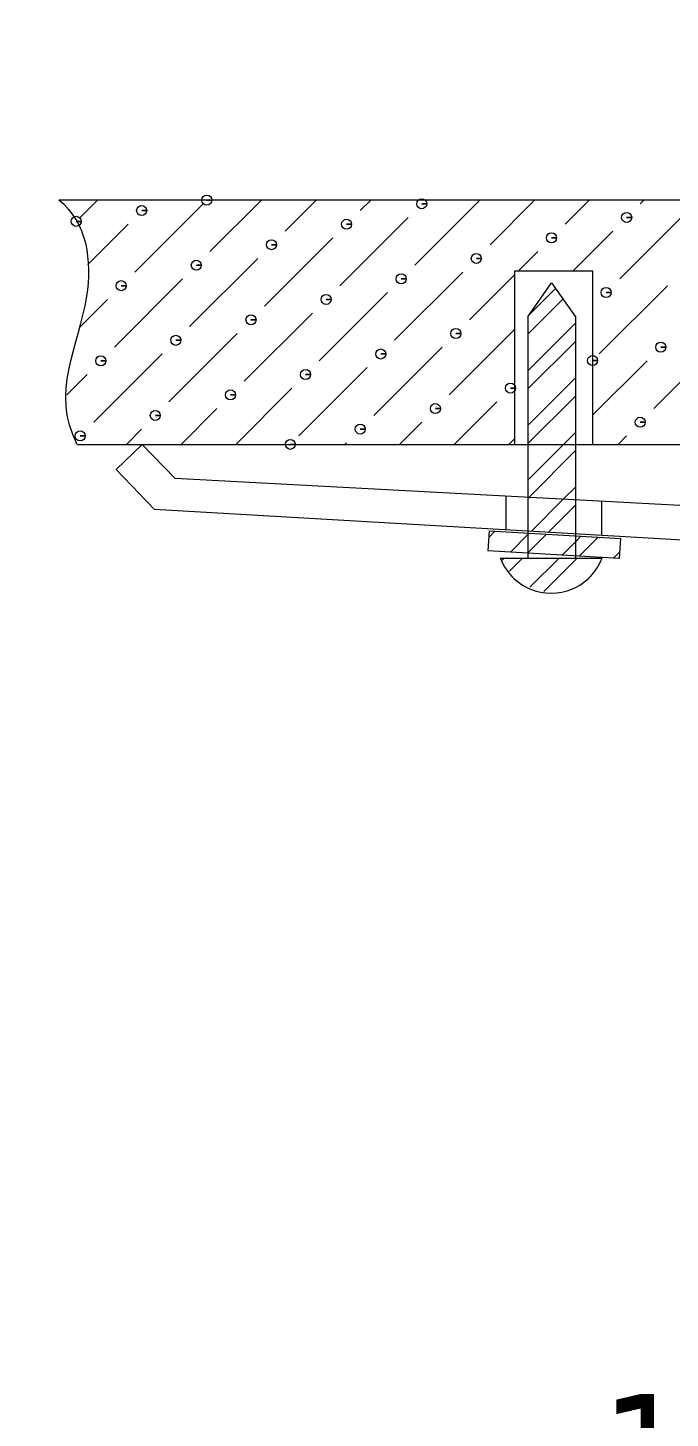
# Model space of a CAD drawing. Header units: millimetres. Extents: x 231 to 1413, y 306 to 1136.
# Drawn here: x 934.03 to 950.64, y 894.75 to 930.71 of the extents above; entities that cross this region are included whole.
import ezdxf

# ---------------------------------------------------------------- set-up
doc = ezdxf.new("R2010")
doc.units = ezdxf.units.MM
doc.linetypes.add('ACAD_ISO02W100', pattern=[15, 12, -3])
doc.layers.add('尺寸標注', color=1, linetype='Continuous', lineweight=30)
doc.layers.add('細實線', color=1, linetype='Continuous', lineweight=13)
doc.styles.add('DIM', font='txt.shx', dxfattribs={"width": 0.7, "bigfont": 'chineset.shx'})
doc.styles.get("Standard").update_dxf_attribs({"font": 'arial.ttf'})
doc.dimstyles.new('9.8', dxfattribs={"dimscale": 9.8, "dimtxt": 2.5, "dimasz": 1.8, "dimexe": 1.6, "dimexo": 0.625, "dimtad": 1, "dimdec": 0, "dimdsep": 46, "dimlunit": 6, "dimtxsty": 'DIM', "dimcen": 0, "dimclrd": 1, "dimclre": 1, "dimclrt": 3, "dimadec": 1, "dimazin": 1, "dimtfac": 1, "dimtdec": 0, "dimtofl": 0, "dimtmove": 0, "dimatfit": 3, "dimfxl": 1, "dimtolj": 1, "dimlwd": 13, "dimlwe": 13, "dimarcsym": 0})

# ---------------------------------------------------------------- blocks, each defined once
blk = doc.blocks.new('*D22')
at = {"layer": 'Defpoints', "color": 0}
for p in [(990.952, 960.046), (916.938, 895.328)]:
    blk.add_point(p, dxfattribs=at)
at = {"layer": '尺寸標注', "color": 1, "lineweight": 13}
blk.add_line((1059.415, 1019.91), (999.805, 967.787), dxfattribs=at)
at = {"layer": '尺寸標注', "color": 1}
blk.add_solid([(998.515, 969.263), (1001.095, 966.312), (990.952, 960.046)], dxfattribs=at)
at = {"layer": '尺寸標注', "color": 3, "lineweight": 0, "insert": (1025.006, 1008.047), "char_height": 17.64, "attachment_point": 5, "rotation": 41.1663, "style": 'DIM'}
blk.add_mtext('\\A1;4xR98', dxfattribs=at)
blk = doc.blocks.new('*D23')
at = {"layer": 'Defpoints', "color": 0}
for p in [(999.832, 935.162), (916.938, 895.328)]:
    blk.add_point(p, dxfattribs=at)
at = {"layer": '尺寸標注', "color": 1, "lineweight": 13}
blk.add_line((1081.803, 974.552), (1010.432, 940.256), dxfattribs=at)
at = {"layer": '尺寸標注', "color": 1}
blk.add_solid([(1009.583, 942.022), (1011.281, 938.489), (999.832, 935.162)], dxfattribs=at)
at = {"layer": '尺寸標注', "color": 3, "lineweight": 0, "insert": (1045.475, 972.317), "char_height": 17.64, "attachment_point": 5, "rotation": 25.6661, "style": 'DIM'}
blk.add_mtext('\\A1;4xR92', dxfattribs=at)
blk = doc.blocks.new('*D24')
at = {"layer": 'Defpoints', "color": 0}
for p in [(969.794, 962.684), (916.938, 895.328)]:
    blk.add_point(p, dxfattribs=at)
at = {"layer": '尺寸標注', "color": 1, "lineweight": 13}
blk.add_line((1046.914, 1060.96), (977.054, 971.936), dxfattribs=at)
at = {"layer": '尺寸標注', "color": 1}
blk.add_solid([(975.512, 973.146), (978.596, 970.726), (969.794, 962.684)], dxfattribs=at)
at = {"layer": '尺寸標注', "color": 3, "lineweight": 0, "insert": (1015.308, 1042.909), "char_height": 17.64, "attachment_point": 5, "rotation": 51.8778, "style": 'DIM'}
blk.add_mtext('\\A1;4X{\\Ftxt,gbcbig|c163;R86}', dxfattribs=at)

msp = doc.modelspace()

# ---------------------------------------------------------------- linework, layer by layer
at = {"linetype": 'Continuous', "lineweight": 0}
msp.add_lwpolyline([(679.421, 993.423, 0.377098), (587.916, 901.308, 0.030439), (587.916, 754.144, 0.377098), (679.421, 662.029, 0.033764), (923.569, 662.029, 0.377098), (1015.075, 754.144, 0.030439), (1015.075, 901.308, 0.377098), (923.569, 993.423, 0.033764)], format="xyb", close=True, dxfattribs=at)
at = {"color": 2, "linetype": 'ACAD_ISO02W100', "lineweight": 0}
msp.add_lwpolyline([(923.141, 987.088, 0.033764), (679.85, 987.088, 0.377098), (594.254, 900.922, 0.030439), (594.254, 754.53, 0.377098), (679.85, 668.364, 0.033764), (923.141, 668.364, 0.377098), (1008.736, 754.53, 0.030439), (1008.736, 900.922, 0.377098)], format="xyb", close=True, dxfattribs=at)
at = {"layer": '尺寸標注', "color": 3, "lineweight": 0}
msp.add_lwpolyline([(922.713, 980.752, 0.033764), (680.278, 980.752, 0.377098), (600.593, 900.535, 0.030439), (600.593, 754.916, 0.377098), (680.278, 674.7, 0.033764), (922.713, 674.7, 0.377098), (1002.398, 754.916, 0.030439), (1002.398, 900.535, 0.377098)], format="xyb", close=True, dxfattribs=at)
at = {"layer": '細實線', "lineweight": 0}
for points, knots in [([(938.656, 926.255), (938.656, 926.255), (938.786, 926.255), (938.786, 926.255), (938.786, 926.255), (938.786, 926.327), (938.728, 926.385), (938.656, 926.385), (938.656, 926.385), (938.584, 926.385), (938.526, 926.327), (938.526, 926.255), (938.526, 926.255), (938.526, 926.184), (938.584, 926.125), (938.656, 926.125), (938.656, 926.125), (938.728, 926.125), (938.786, 926.184), (938.786, 926.255), (938.786, 926.255), (938.786, 926.255), (938.656, 926.255), (938.656, 926.255)], [0, 0, 0, 0, 0.142857, 0.142857, 0.142857, 0.142857, 0.285714, 0.285714, 0.285714, 0.285714, 0.428571, 0.428571, 0.428571, 0.428571, 0.571429, 0.571429, 0.571429, 0.571429, 0.714286, 0.714286, 0.714286, 0.714286, 1, 1, 1, 1]), ([(935.308, 919.938), (934.596, 921.31), (935.349, 922.44), (935.554, 923.767), (935.554, 923.767), (935.694, 924.677), (935.576, 925.682), (934.834, 926.254)], [0, 0, 0, 0, 0.333333, 0.333333, 0.333333, 0.333333, 1, 1, 1, 1]), ([(936.973, 925.985), (936.973, 925.985), (937.103, 925.985), (937.103, 925.985), (937.103, 925.985), (937.103, 926.056), (937.044, 926.115), (936.973, 926.115), (936.973, 926.115), (936.901, 926.115), (936.843, 926.056), (936.843, 925.985), (936.843, 925.985), (936.843, 925.913), (936.901, 925.855), (936.973, 925.855), (936.973, 925.855), (937.044, 925.855), (937.103, 925.913), (937.103, 925.985), (937.103, 925.985), (937.103, 925.985), (936.973, 925.985), (936.973, 925.985)], [0, 0, 0, 0, 0.142857, 0.142857, 0.142857, 0.142857, 0.285714, 0.285714, 0.285714, 0.285714, 0.428571, 0.428571, 0.428571, 0.428571, 0.571429, 0.571429, 0.571429, 0.571429, 0.714286, 0.714286, 0.714286, 0.714286, 1, 1, 1, 1]), ([(944.214, 926.162), (944.214, 926.162), (944.344, 926.162), (944.344, 926.162), (944.344, 926.162), (944.344, 926.233), (944.285, 926.292), (944.214, 926.292), (944.214, 926.292), (944.142, 926.292), (944.084, 926.233), (944.084, 926.162), (944.084, 926.162), (944.084, 926.09), (944.142, 926.032), (944.214, 926.032), (944.214, 926.032), (944.285, 926.032), (944.344, 926.09), (944.344, 926.162), (944.344, 926.162), (944.344, 926.162), (944.214, 926.162), (944.214, 926.162)], [0, 0, 0, 0, 0.142857, 0.142857, 0.142857, 0.142857, 0.285714, 0.285714, 0.285714, 0.285714, 0.428571, 0.428571, 0.428571, 0.428571, 0.571429, 0.571429, 0.571429, 0.571429, 0.714286, 0.714286, 0.714286, 0.714286, 1, 1, 1, 1]), ([(935.281, 925.706), (935.281, 925.706), (935.412, 925.706), (935.412, 925.706), (935.412, 925.706), (935.412, 925.778), (935.353, 925.836), (935.281, 925.836), (935.281, 925.836), (935.21, 925.836), (935.151, 925.778), (935.151, 925.706), (935.151, 925.706), (935.151, 925.634), (935.21, 925.576), (935.281, 925.576), (935.281, 925.576), (935.353, 925.576), (935.412, 925.634), (935.412, 925.706), (935.412, 925.706), (935.412, 925.706), (935.281, 925.706), (935.281, 925.706)], [0, 0, 0, 0, 0.142857, 0.142857, 0.142857, 0.142857, 0.285714, 0.285714, 0.285714, 0.285714, 0.428571, 0.428571, 0.428571, 0.428571, 0.571429, 0.571429, 0.571429, 0.571429, 0.714286, 0.714286, 0.714286, 0.714286, 1, 1, 1, 1]), ([(942.271, 925.631), (942.271, 925.631), (942.401, 925.631), (942.401, 925.631), (942.401, 925.631), (942.401, 925.703), (942.342, 925.761), (942.271, 925.761), (942.271, 925.761), (942.199, 925.761), (942.141, 925.703), (942.141, 925.631), (942.141, 925.631), (942.141, 925.56), (942.199, 925.501), (942.271, 925.501), (942.271, 925.501), (942.342, 925.501), (942.401, 925.56), (942.401, 925.631), (942.401, 925.631), (942.401, 925.631), (942.271, 925.631), (942.271, 925.631)], [0, 0, 0, 0, 0.142857, 0.142857, 0.142857, 0.142857, 0.285714, 0.285714, 0.285714, 0.285714, 0.428571, 0.428571, 0.428571, 0.428571, 0.571429, 0.571429, 0.571429, 0.571429, 0.714286, 0.714286, 0.714286, 0.714286, 1, 1, 1, 1]), ([(949.513, 925.808), (949.513, 925.808), (949.643, 925.808), (949.643, 925.808), (949.643, 925.808), (949.643, 925.88), (949.584, 925.938), (949.513, 925.938), (949.513, 925.938), (949.441, 925.938), (949.382, 925.88), (949.382, 925.808), (949.382, 925.808), (949.382, 925.736), (949.441, 925.678), (949.513, 925.678), (949.513, 925.678), (949.584, 925.678), (949.643, 925.736), (949.643, 925.808), (949.643, 925.808), (949.643, 925.808), (949.513, 925.808), (949.513, 925.808)], [0, 0, 0, 0, 0.142857, 0.142857, 0.142857, 0.142857, 0.285714, 0.285714, 0.285714, 0.285714, 0.428571, 0.428571, 0.428571, 0.428571, 0.571429, 0.571429, 0.571429, 0.571429, 0.714286, 0.714286, 0.714286, 0.714286, 1, 1, 1, 1]), ([(947.569, 925.278), (947.569, 925.278), (947.699, 925.278), (947.699, 925.278), (947.699, 925.278), (947.699, 925.35), (947.641, 925.408), (947.569, 925.408), (947.569, 925.408), (947.498, 925.408), (947.439, 925.35), (947.439, 925.278), (947.439, 925.278), (947.439, 925.207), (947.498, 925.148), (947.569, 925.148), (947.569, 925.148), (947.641, 925.148), (947.699, 925.207), (947.699, 925.278), (947.699, 925.278), (947.699, 925.278), (947.569, 925.278), (947.569, 925.278)], [0, 0, 0, 0, 0.142857, 0.142857, 0.142857, 0.142857, 0.285714, 0.285714, 0.285714, 0.285714, 0.428571, 0.428571, 0.428571, 0.428571, 0.571429, 0.571429, 0.571429, 0.571429, 0.714286, 0.714286, 0.714286, 0.714286, 1, 1, 1, 1]), ([(940.329, 925.102), (940.329, 925.102), (940.459, 925.102), (940.459, 925.102), (940.459, 925.102), (940.459, 925.173), (940.4, 925.232), (940.329, 925.232), (940.329, 925.232), (940.257, 925.232), (940.199, 925.173), (940.199, 925.102), (940.199, 925.102), (940.199, 925.03), (940.257, 924.972), (940.329, 924.972), (940.329, 924.972), (940.4, 924.972), (940.459, 925.03), (940.459, 925.102), (940.459, 925.102), (940.459, 925.102), (940.329, 925.102), (940.329, 925.102)], [0, 0, 0, 0, 0.142857, 0.142857, 0.142857, 0.142857, 0.285714, 0.285714, 0.285714, 0.285714, 0.428571, 0.428571, 0.428571, 0.428571, 0.571429, 0.571429, 0.571429, 0.571429, 0.714286, 0.714286, 0.714286, 0.714286, 1, 1, 1, 1]), ([(938.386, 924.571), (938.386, 924.571), (938.515, 924.571), (938.515, 924.571), (938.515, 924.571), (938.515, 924.643), (938.457, 924.701), (938.386, 924.701), (938.386, 924.701), (938.314, 924.701), (938.255, 924.643), (938.255, 924.571), (938.255, 924.571), (938.255, 924.499), (938.314, 924.441), (938.386, 924.441), (938.386, 924.441), (938.457, 924.441), (938.515, 924.499), (938.515, 924.571), (938.515, 924.571), (938.515, 924.571), (938.386, 924.571), (938.386, 924.571)], [0, 0, 0, 0, 0.142857, 0.142857, 0.142857, 0.142857, 0.285714, 0.285714, 0.285714, 0.285714, 0.428571, 0.428571, 0.428571, 0.428571, 0.571429, 0.571429, 0.571429, 0.571429, 0.714286, 0.714286, 0.714286, 0.714286, 1, 1, 1, 1]), ([(945.627, 924.748), (945.627, 924.748), (945.756, 924.748), (945.756, 924.748), (945.756, 924.748), (945.756, 924.82), (945.698, 924.878), (945.627, 924.878), (945.627, 924.878), (945.555, 924.878), (945.496, 924.82), (945.496, 924.748), (945.496, 924.748), (945.496, 924.676), (945.555, 924.618), (945.627, 924.618), (945.627, 924.618), (945.698, 924.618), (945.756, 924.676), (945.756, 924.748), (945.756, 924.748), (945.756, 924.748), (945.627, 924.748), (945.627, 924.748)], [0, 0, 0, 0, 0.142857, 0.142857, 0.142857, 0.142857, 0.285714, 0.285714, 0.285714, 0.285714, 0.428571, 0.428571, 0.428571, 0.428571, 0.571429, 0.571429, 0.571429, 0.571429, 0.714286, 0.714286, 0.714286, 0.714286, 1, 1, 1, 1]), ([(936.444, 924.042), (936.444, 924.042), (936.574, 924.042), (936.574, 924.042), (936.574, 924.042), (936.574, 924.113), (936.515, 924.172), (936.444, 924.172), (936.444, 924.172), (936.372, 924.172), (936.313, 924.113), (936.313, 924.042), (936.313, 924.042), (936.313, 923.97), (936.372, 923.912), (936.444, 923.912), (936.444, 923.912), (936.515, 923.912), (936.574, 923.97), (936.574, 924.042), (936.574, 924.042), (936.574, 924.042), (936.444, 924.042), (936.444, 924.042)], [0, 0, 0, 0, 0.142857, 0.142857, 0.142857, 0.142857, 0.285714, 0.285714, 0.285714, 0.285714, 0.428571, 0.428571, 0.428571, 0.428571, 0.571429, 0.571429, 0.571429, 0.571429, 0.714286, 0.714286, 0.714286, 0.714286, 1, 1, 1, 1]), ([(943.684, 924.219), (943.684, 924.219), (943.814, 924.219), (943.814, 924.219), (943.814, 924.219), (943.814, 924.29), (943.756, 924.349), (943.684, 924.349), (943.684, 924.349), (943.612, 924.349), (943.554, 924.29), (943.554, 924.219), (943.554, 924.219), (943.554, 924.147), (943.612, 924.089), (943.684, 924.089), (943.684, 924.089), (943.756, 924.089), (943.814, 924.147), (943.814, 924.219), (943.814, 924.219), (943.814, 924.219), (943.684, 924.219), (943.684, 924.219)], [0, 0, 0, 0, 0.142857, 0.142857, 0.142857, 0.142857, 0.285714, 0.285714, 0.285714, 0.285714, 0.428571, 0.428571, 0.428571, 0.428571, 0.571429, 0.571429, 0.571429, 0.571429, 0.714286, 0.714286, 0.714286, 0.714286, 1, 1, 1, 1]), ([(941.741, 923.688), (941.741, 923.688), (941.871, 923.688), (941.871, 923.688), (941.871, 923.688), (941.871, 923.76), (941.813, 923.818), (941.741, 923.818), (941.741, 923.818), (941.669, 923.818), (941.611, 923.76), (941.611, 923.688), (941.611, 923.688), (941.611, 923.616), (941.669, 923.558), (941.741, 923.558), (941.741, 923.558), (941.813, 923.558), (941.871, 923.616), (941.871, 923.688), (941.871, 923.688), (941.871, 923.688), (941.741, 923.688), (941.741, 923.688)], [0, 0, 0, 0, 0.142857, 0.142857, 0.142857, 0.142857, 0.285714, 0.285714, 0.285714, 0.285714, 0.428571, 0.428571, 0.428571, 0.428571, 0.571429, 0.571429, 0.571429, 0.571429, 0.714286, 0.714286, 0.714286, 0.714286, 1, 1, 1, 1]), ([(948.982, 923.865), (948.982, 923.865), (949.112, 923.865), (949.112, 923.865), (949.112, 923.865), (949.112, 923.937), (949.053, 923.995), (948.982, 923.995), (948.982, 923.995), (948.91, 923.995), (948.852, 923.937), (948.852, 923.865), (948.852, 923.865), (948.852, 923.793), (948.91, 923.735), (948.982, 923.735), (948.982, 923.735), (949.053, 923.735), (949.112, 923.793), (949.112, 923.865), (949.112, 923.865), (949.112, 923.865), (948.982, 923.865), (948.982, 923.865)], [0, 0, 0, 0, 0.142857, 0.142857, 0.142857, 0.142857, 0.285714, 0.285714, 0.285714, 0.285714, 0.428571, 0.428571, 0.428571, 0.428571, 0.571429, 0.571429, 0.571429, 0.571429, 0.714286, 0.714286, 0.714286, 0.714286, 1, 1, 1, 1]), ([(939.799, 923.159), (939.799, 923.159), (939.929, 923.159), (939.929, 923.159), (939.929, 923.159), (939.929, 923.23), (939.871, 923.289), (939.799, 923.289), (939.799, 923.289), (939.728, 923.289), (939.669, 923.23), (939.669, 923.159), (939.669, 923.159), (939.669, 923.087), (939.728, 923.029), (939.799, 923.029), (939.799, 923.029), (939.871, 923.029), (939.929, 923.087), (939.929, 923.159), (939.929, 923.159), (939.929, 923.159), (939.799, 923.159), (939.799, 923.159)], [0, 0, 0, 0, 0.142857, 0.142857, 0.142857, 0.142857, 0.285714, 0.285714, 0.285714, 0.285714, 0.428571, 0.428571, 0.428571, 0.428571, 0.571429, 0.571429, 0.571429, 0.571429, 0.714286, 0.714286, 0.714286, 0.714286, 1, 1, 1, 1]), ([(937.856, 922.629), (937.856, 922.629), (937.986, 922.629), (937.986, 922.629), (937.986, 922.629), (937.986, 922.701), (937.927, 922.759), (937.856, 922.759), (937.856, 922.759), (937.784, 922.759), (937.726, 922.701), (937.726, 922.629), (937.726, 922.629), (937.726, 922.557), (937.784, 922.499), (937.856, 922.499), (937.856, 922.499), (937.927, 922.499), (937.986, 922.557), (937.986, 922.629), (937.986, 922.629), (937.986, 922.629), (937.856, 922.629), (937.856, 922.629)], [0, 0, 0, 0, 0.142857, 0.142857, 0.142857, 0.142857, 0.285714, 0.285714, 0.285714, 0.285714, 0.428571, 0.428571, 0.428571, 0.428571, 0.571429, 0.571429, 0.571429, 0.571429, 0.714286, 0.714286, 0.714286, 0.714286, 1, 1, 1, 1]), ([(945.097, 922.806), (945.097, 922.806), (945.227, 922.806), (945.227, 922.806), (945.227, 922.806), (945.227, 922.878), (945.168, 922.936), (945.097, 922.936), (945.097, 922.936), (945.025, 922.936), (944.967, 922.878), (944.967, 922.806), (944.967, 922.806), (944.967, 922.734), (945.025, 922.676), (945.097, 922.676), (945.097, 922.676), (945.168, 922.676), (945.227, 922.734), (945.227, 922.806), (945.227, 922.806), (945.227, 922.806), (945.097, 922.806), (945.097, 922.806)], [0, 0, 0, 0, 0.142857, 0.142857, 0.142857, 0.142857, 0.285714, 0.285714, 0.285714, 0.285714, 0.428571, 0.428571, 0.428571, 0.428571, 0.571429, 0.571429, 0.571429, 0.571429, 0.714286, 0.714286, 0.714286, 0.714286, 1, 1, 1, 1]), ([(943.154, 922.276), (943.154, 922.276), (943.284, 922.276), (943.284, 922.276), (943.284, 922.276), (943.284, 922.347), (943.225, 922.406), (943.154, 922.406), (943.154, 922.406), (943.082, 922.406), (943.024, 922.347), (943.024, 922.276), (943.024, 922.276), (943.024, 922.204), (943.082, 922.145), (943.154, 922.145), (943.154, 922.145), (943.225, 922.145), (943.284, 922.204), (943.284, 922.276), (943.284, 922.276), (943.284, 922.276), (943.154, 922.276), (943.154, 922.276)], [0, 0, 0, 0, 0.142857, 0.142857, 0.142857, 0.142857, 0.285714, 0.285714, 0.285714, 0.285714, 0.428571, 0.428571, 0.428571, 0.428571, 0.571429, 0.571429, 0.571429, 0.571429, 0.714286, 0.714286, 0.714286, 0.714286, 1, 1, 1, 1]), ([(950.395, 922.452), (950.395, 922.452), (950.524, 922.452), (950.524, 922.452), (950.524, 922.452), (950.524, 922.524), (950.466, 922.582), (950.395, 922.582), (950.395, 922.582), (950.323, 922.582), (950.264, 922.524), (950.264, 922.452), (950.264, 922.452), (950.264, 922.381), (950.323, 922.322), (950.395, 922.322), (950.395, 922.322), (950.466, 922.322), (950.524, 922.381), (950.524, 922.452), (950.524, 922.452), (950.524, 922.452), (950.395, 922.452), (950.395, 922.452)], [0, 0, 0, 0, 0.142857, 0.142857, 0.142857, 0.142857, 0.285714, 0.285714, 0.285714, 0.285714, 0.428571, 0.428571, 0.428571, 0.428571, 0.571429, 0.571429, 0.571429, 0.571429, 0.714286, 0.714286, 0.714286, 0.714286, 1, 1, 1, 1]), ([(935.914, 922.099), (935.914, 922.099), (936.044, 922.099), (936.044, 922.099), (936.044, 922.099), (936.044, 922.171), (935.986, 922.23), (935.914, 922.23), (935.914, 922.23), (935.842, 922.23), (935.784, 922.171), (935.784, 922.099), (935.784, 922.099), (935.784, 922.028), (935.842, 921.969), (935.914, 921.969), (935.914, 921.969), (935.986, 921.969), (936.044, 922.028), (936.044, 922.099), (936.044, 922.099), (936.044, 922.099), (935.914, 922.099), (935.914, 922.099)], [0, 0, 0, 0, 0.142857, 0.142857, 0.142857, 0.142857, 0.285714, 0.285714, 0.285714, 0.285714, 0.428571, 0.428571, 0.428571, 0.428571, 0.571429, 0.571429, 0.571429, 0.571429, 0.714286, 0.714286, 0.714286, 0.714286, 1, 1, 1, 1]), ([(948.634, 922.104), (948.634, 922.104), (948.763, 922.104), (948.763, 922.104), (948.763, 922.104), (948.763, 922.176), (948.705, 922.234), (948.634, 922.234), (948.634, 922.234), (948.562, 922.234), (948.503, 922.176), (948.503, 922.104), (948.503, 922.104), (948.503, 922.032), (948.562, 921.974), (948.634, 921.974), (948.634, 921.974), (948.705, 921.974), (948.763, 922.032), (948.763, 922.104), (948.763, 922.104), (948.763, 922.104), (948.634, 922.104), (948.634, 922.104)], [0, 0, 0, 0, 0.142857, 0.142857, 0.142857, 0.142857, 0.285714, 0.285714, 0.285714, 0.285714, 0.428571, 0.428571, 0.428571, 0.428571, 0.571429, 0.571429, 0.571429, 0.571429, 0.714286, 0.714286, 0.714286, 0.714286, 1, 1, 1, 1]), ([(941.212, 921.746), (941.212, 921.746), (941.342, 921.746), (941.342, 921.746), (941.342, 921.746), (941.342, 921.818), (941.284, 921.876), (941.212, 921.876), (941.212, 921.876), (941.14, 921.876), (941.082, 921.818), (941.082, 921.746), (941.082, 921.746), (941.082, 921.674), (941.14, 921.616), (941.212, 921.616), (941.212, 921.616), (941.284, 921.616), (941.342, 921.674), (941.342, 921.746), (941.342, 921.746), (941.342, 921.746), (941.212, 921.746), (941.212, 921.746)], [0, 0, 0, 0, 0.142857, 0.142857, 0.142857, 0.142857, 0.285714, 0.285714, 0.285714, 0.285714, 0.428571, 0.428571, 0.428571, 0.428571, 0.571429, 0.571429, 0.571429, 0.571429, 0.714286, 0.714286, 0.714286, 0.714286, 1, 1, 1, 1]), ([(939.269, 921.216), (939.269, 921.216), (939.399, 921.216), (939.399, 921.216), (939.399, 921.216), (939.399, 921.288), (939.34, 921.346), (939.269, 921.346), (939.269, 921.346), (939.197, 921.346), (939.138, 921.288), (939.138, 921.216), (939.138, 921.216), (939.138, 921.145), (939.197, 921.086), (939.269, 921.086), (939.269, 921.086), (939.34, 921.086), (939.399, 921.145), (939.399, 921.216), (939.399, 921.216), (939.399, 921.216), (939.269, 921.216), (939.269, 921.216)], [0, 0, 0, 0, 0.142857, 0.142857, 0.142857, 0.142857, 0.285714, 0.285714, 0.285714, 0.285714, 0.428571, 0.428571, 0.428571, 0.428571, 0.571429, 0.571429, 0.571429, 0.571429, 0.714286, 0.714286, 0.714286, 0.714286, 1, 1, 1, 1]), ([(946.51, 921.393), (946.51, 921.393), (946.64, 921.393), (946.64, 921.393), (946.64, 921.393), (946.64, 921.465), (946.581, 921.523), (946.51, 921.523), (946.51, 921.523), (946.438, 921.523), (946.379, 921.465), (946.379, 921.393), (946.379, 921.393), (946.379, 921.322), (946.438, 921.263), (946.51, 921.263), (946.51, 921.263), (946.581, 921.263), (946.64, 921.322), (946.64, 921.393), (946.64, 921.393), (946.64, 921.393), (946.51, 921.393), (946.51, 921.393)], [0, 0, 0, 0, 0.142857, 0.142857, 0.142857, 0.142857, 0.285714, 0.285714, 0.285714, 0.285714, 0.428571, 0.428571, 0.428571, 0.428571, 0.571429, 0.571429, 0.571429, 0.571429, 0.714286, 0.714286, 0.714286, 0.714286, 1, 1, 1, 1]), ([(944.567, 920.863), (944.567, 920.863), (944.697, 920.863), (944.697, 920.863), (944.697, 920.863), (944.697, 920.934), (944.639, 920.993), (944.567, 920.993), (944.567, 920.993), (944.496, 920.993), (944.437, 920.934), (944.437, 920.863), (944.437, 920.863), (944.437, 920.791), (944.496, 920.733), (944.567, 920.733), (944.567, 920.733), (944.639, 920.733), (944.697, 920.791), (944.697, 920.863), (944.697, 920.863), (944.697, 920.863), (944.567, 920.863), (944.567, 920.863)], [0, 0, 0, 0, 0.142857, 0.142857, 0.142857, 0.142857, 0.285714, 0.285714, 0.285714, 0.285714, 0.428571, 0.428571, 0.428571, 0.428571, 0.571429, 0.571429, 0.571429, 0.571429, 0.714286, 0.714286, 0.714286, 0.714286, 1, 1, 1, 1]), ([(937.326, 920.686), (937.326, 920.686), (937.455, 920.686), (937.455, 920.686), (937.455, 920.686), (937.455, 920.758), (937.397, 920.816), (937.326, 920.816), (937.326, 920.816), (937.254, 920.816), (937.195, 920.758), (937.195, 920.686), (937.195, 920.686), (937.195, 920.614), (937.254, 920.556), (937.326, 920.556), (937.326, 920.556), (937.397, 920.556), (937.455, 920.614), (937.455, 920.686), (937.455, 920.686), (937.455, 920.686), (937.326, 920.686), (937.326, 920.686)], [0, 0, 0, 0, 0.142857, 0.142857, 0.142857, 0.142857, 0.285714, 0.285714, 0.285714, 0.285714, 0.428571, 0.428571, 0.428571, 0.428571, 0.571429, 0.571429, 0.571429, 0.571429, 0.714286, 0.714286, 0.714286, 0.714286, 1, 1, 1, 1]), ([(949.865, 920.51), (949.865, 920.51), (949.995, 920.51), (949.995, 920.51), (949.995, 920.51), (949.995, 920.582), (949.936, 920.64), (949.865, 920.64), (949.865, 920.64), (949.793, 920.64), (949.735, 920.582), (949.735, 920.51), (949.735, 920.51), (949.735, 920.438), (949.793, 920.38), (949.865, 920.38), (949.865, 920.38), (949.936, 920.38), (949.995, 920.438), (949.995, 920.51), (949.995, 920.51), (949.995, 920.51), (949.865, 920.51), (949.865, 920.51)], [0, 0, 0, 0, 0.142857, 0.142857, 0.142857, 0.142857, 0.285714, 0.285714, 0.285714, 0.285714, 0.428571, 0.428571, 0.428571, 0.428571, 0.571429, 0.571429, 0.571429, 0.571429, 0.714286, 0.714286, 0.714286, 0.714286, 1, 1, 1, 1]), ([(935.383, 920.157), (935.383, 920.157), (935.514, 920.157), (935.514, 920.157), (935.514, 920.157), (935.514, 920.228), (935.455, 920.287), (935.383, 920.287), (935.383, 920.287), (935.312, 920.287), (935.253, 920.228), (935.253, 920.157), (935.253, 920.157), (935.253, 920.085), (935.312, 920.026), (935.383, 920.026), (935.383, 920.026), (935.455, 920.026), (935.514, 920.085), (935.514, 920.157), (935.514, 920.157), (935.514, 920.157), (935.383, 920.157), (935.383, 920.157)], [0, 0, 0, 0, 0.142857, 0.142857, 0.142857, 0.142857, 0.285714, 0.285714, 0.285714, 0.285714, 0.428571, 0.428571, 0.428571, 0.428571, 0.571429, 0.571429, 0.571429, 0.571429, 0.714286, 0.714286, 0.714286, 0.714286, 1, 1, 1, 1]), ([(942.624, 920.333), (942.624, 920.333), (942.755, 920.333), (942.755, 920.333), (942.755, 920.333), (942.755, 920.405), (942.696, 920.463), (942.624, 920.463), (942.624, 920.463), (942.553, 920.463), (942.495, 920.405), (942.495, 920.333), (942.495, 920.333), (942.495, 920.262), (942.553, 920.203), (942.624, 920.203), (942.624, 920.203), (942.696, 920.203), (942.755, 920.262), (942.755, 920.333), (942.755, 920.333), (942.755, 920.333), (942.624, 920.333), (942.624, 920.333)], [0, 0, 0, 0, 0.142857, 0.142857, 0.142857, 0.142857, 0.285714, 0.285714, 0.285714, 0.285714, 0.428571, 0.428571, 0.428571, 0.428571, 0.571429, 0.571429, 0.571429, 0.571429, 0.714286, 0.714286, 0.714286, 0.714286, 1, 1, 1, 1]), ([(940.816, 919.938), (940.816, 919.938), (940.946, 919.938), (940.946, 919.938), (940.946, 919.938), (940.946, 920.01), (940.888, 920.068), (940.816, 920.068), (940.816, 920.068), (940.745, 920.068), (940.686, 920.01), (940.686, 919.938), (940.686, 919.938), (940.686, 919.866), (940.745, 919.808), (940.816, 919.808), (940.816, 919.808), (940.888, 919.808), (940.946, 919.866), (940.946, 919.938), (940.946, 919.938), (940.946, 919.938), (940.816, 919.938), (940.816, 919.938)], [0, 0, 0, 0, 0.142857, 0.142857, 0.142857, 0.142857, 0.285714, 0.285714, 0.285714, 0.285714, 0.428571, 0.428571, 0.428571, 0.428571, 0.571429, 0.571429, 0.571429, 0.571429, 0.714286, 0.714286, 0.714286, 0.714286, 1, 1, 1, 1]), ([(946.246, 916.994), (946.384, 916.637), (946.659, 916.351), (947.011, 916.202), (947.011, 916.202), (947.362, 916.053), (947.759, 916.053), (948.112, 916.202), (948.112, 916.202), (948.464, 916.351), (948.739, 916.637), (948.877, 916.994)], [0, 0, 0, 0, 0.25, 0.25, 0.25, 0.25, 0.5, 0.5, 0.5, 0.5, 1, 1, 1, 1])]:
    msp.add_open_spline(points, degree=3, knots=knots, dxfattribs=at)
for points in [[(960.046, 926.255), (960.046, 926.255), (934.835, 926.255), (934.835, 926.255)], [(935.383, 925.808), (935.383, 925.808), (935.83, 926.255), (935.83, 926.255)], [(936.796, 924.395), (936.796, 924.395), (938.562, 926.162), (938.562, 926.162)], [(938.739, 924.925), (938.739, 924.925), (940.069, 926.255), (940.069, 926.255)], [(940.682, 925.455), (940.682, 925.455), (941.482, 926.255), (941.482, 926.255)], [(942.624, 925.985), (942.624, 925.985), (942.895, 926.255), (942.895, 926.255)], [(944.037, 924.571), (944.037, 924.571), (945.72, 926.255), (945.72, 926.255)], [(945.98, 925.102), (945.98, 925.102), (947.133, 926.255), (947.133, 926.255)], [(947.922, 925.631), (947.922, 925.631), (948.546, 926.255), (948.546, 926.255)], [(949.336, 924.219), (949.336, 924.219), (951.101, 925.985), (951.101, 925.985)], [(949.865, 926.162), (949.865, 926.162), (949.959, 926.255), (949.959, 926.255)], [(935.58, 924.592), (935.58, 924.592), (936.619, 925.631), (936.619, 925.631)], [(942.093, 924.042), (942.093, 924.042), (943.86, 925.808), (943.86, 925.808)], [(940.151, 923.512), (940.151, 923.512), (941.918, 925.278), (941.918, 925.278)], [(948.124, 924.419), (948.124, 924.419), (949.159, 925.455), (949.159, 925.455)], [(946.711, 924.419), (946.711, 924.419), (947.216, 924.925), (947.216, 924.925)], [(938.208, 922.982), (938.208, 922.982), (939.975, 924.748), (939.975, 924.748)], [(936.266, 922.452), (936.266, 922.452), (938.031, 924.219), (938.031, 924.219)], [(943.507, 922.629), (943.507, 922.629), (945.273, 924.395), (945.273, 924.395)], [(945.451, 923.159), (945.451, 923.159), (946.611, 924.32), (946.611, 924.32)], [(948.636, 924.419), (948.636, 924.419), (946.612, 924.419), (946.612, 924.419)], [(946.612, 924.419), (946.612, 924.419), (946.612, 919.938), (946.612, 919.938)], [(948.636, 919.938), (948.636, 919.938), (948.636, 924.419), (948.636, 924.419)], [(941.564, 922.099), (941.564, 922.099), (943.33, 923.865), (943.33, 923.865)], [(946.961, 923.234), (946.961, 923.234), (947.567, 924.115), (947.567, 924.115)], [(947.008, 923.303), (947.008, 923.303), (947.671, 923.967), (947.671, 923.967)], [(947.567, 924.115), (947.567, 924.115), (948.189, 923.234), (948.189, 923.234)], [(948.805, 922.276), (948.805, 922.276), (950.571, 924.042), (950.571, 924.042)], [(935.381, 922.981), (935.381, 922.981), (936.089, 923.688), (936.089, 923.688)], [(946.959, 922.784), (946.959, 922.784), (947.866, 923.69), (947.866, 923.69)], [(939.622, 921.569), (939.622, 921.569), (941.388, 923.335), (941.388, 923.335)], [(946.961, 923.234), (946.961, 923.234), (946.961, 916.994), (946.961, 916.994)], [(948.189, 923.234), (948.189, 923.234), (948.189, 916.994), (948.189, 916.994)], [(937.679, 921.04), (937.679, 921.04), (939.445, 922.806), (939.445, 922.806)], [(944.92, 921.216), (944.92, 921.216), (946.611, 922.907), (946.611, 922.907)], [(946.959, 921.842), (946.959, 921.842), (948.188, 923.071), (948.188, 923.071)], [(942.977, 920.686), (942.977, 920.686), (944.744, 922.452), (944.744, 922.452)], [(946.959, 921.371), (946.959, 921.371), (948.188, 922.6), (948.188, 922.6)], [(950.219, 920.863), (950.219, 920.863), (951.984, 922.629), (951.984, 922.629)], [(935.737, 920.51), (935.737, 920.51), (937.502, 922.276), (937.502, 922.276)], [(948.634, 920.691), (948.634, 920.691), (950.042, 922.099), (950.042, 922.099)], [(935.035, 921.222), (935.035, 921.222), (935.56, 921.746), (935.56, 921.746)], [(941.035, 920.157), (941.035, 920.157), (942.801, 921.923), (942.801, 921.923)], [(946.959, 920.429), (946.959, 920.429), (948.188, 921.659), (948.188, 921.659)], [(939.404, 919.938), (939.404, 919.938), (940.858, 921.393), (940.858, 921.393)], [(945.055, 919.938), (945.055, 919.938), (946.157, 921.04), (946.157, 921.04)], [(946.959, 919.958), (946.959, 919.958), (948.188, 921.188), (948.188, 921.188)], [(937.99, 919.938), (937.99, 919.938), (938.916, 920.863), (938.916, 920.863)], [(936.577, 919.938), (936.577, 919.938), (936.972, 920.333), (936.972, 920.333)], [(943.641, 919.938), (943.641, 919.938), (944.213, 920.51), (944.213, 920.51)], [(947.88, 919.937), (947.88, 919.937), (948.188, 920.245), (948.188, 920.245)], [(935.31, 919.938), (935.31, 919.938), (961.1, 919.938), (961.1, 919.938)], [(936.986, 919.938), (936.986, 919.938), (936.309, 919.286), (936.309, 919.286)], [(937.827, 919.065), (937.827, 919.065), (936.986, 919.938), (936.986, 919.938)], [(942.229, 919.938), (942.229, 919.938), (942.27, 919.98), (942.27, 919.98)], [(946.468, 919.938), (946.468, 919.938), (946.611, 920.081), (946.611, 920.081)], [(946.96, 919.016), (946.96, 919.016), (947.881, 919.938), (947.881, 919.938)], [(949.293, 919.938), (949.293, 919.938), (949.513, 920.157), (949.513, 920.157)], [(946.989, 918.574), (946.989, 918.574), (948.188, 919.775), (948.188, 919.775)], [(936.309, 919.286), (936.309, 919.286), (937.302, 918.254), (937.302, 918.254)], [(937.827, 919.065), (937.827, 919.065), (957.666, 918.002), (957.666, 918.002)], [(947.882, 918.527), (947.882, 918.527), (948.188, 918.832), (948.188, 918.832)], [(946.389, 918.606), (946.389, 918.606), (946.389, 917.725), (946.389, 917.725)], [(946.96, 918.546), (946.96, 918.546), (946.989, 918.574), (946.989, 918.574)], [(947.043, 917.687), (947.043, 917.687), (947.882, 918.527), (947.882, 918.527)], [(948.86, 918.474), (948.86, 918.474), (948.86, 917.582), (948.86, 917.582)], [(958.088, 917.044), (958.088, 917.044), (937.301, 918.254), (937.301, 918.254)], [(947.488, 917.661), (947.488, 917.661), (948.188, 918.362), (948.188, 918.362)], [(945.957, 917.698), (945.957, 917.698), (945.927, 917.185), (945.927, 917.185)], [(945.948, 917.533), (945.948, 917.533), (946.104, 917.69), (946.104, 917.69)], [(945.957, 917.698), (945.957, 917.698), (949.352, 917.501), (949.352, 917.501)], [(946.507, 917.151), (946.507, 917.151), (946.96, 917.604), (946.96, 917.604)], [(946.96, 917.604), (946.96, 917.604), (946.994, 917.638), (946.994, 917.638)], [(946.96, 917.132), (946.96, 917.132), (947.439, 917.612), (947.439, 917.612)], [(947.842, 917.073), (947.842, 917.073), (948.188, 917.42), (948.188, 917.42)], [(948.189, 917.421), (948.189, 917.421), (948.329, 917.56), (948.329, 917.56)], [(948.288, 917.048), (948.288, 917.048), (948.775, 917.535), (948.775, 917.535)], [(949.352, 917.501), (949.352, 917.501), (949.322, 916.987), (949.322, 916.987)], [(949.322, 916.987), (949.322, 916.987), (945.927, 917.185), (945.927, 917.185)], [(946.245, 916.994), (946.245, 916.994), (948.876, 916.994), (948.876, 916.994)], [(946.288, 916.933), (946.288, 916.933), (946.35, 916.995), (946.35, 916.995)], [(946.481, 916.655), (946.481, 916.655), (946.821, 916.995), (946.821, 916.995)], [(946.953, 917.125), (946.953, 917.125), (946.96, 917.134), (946.96, 917.134)], [(947.011, 916.243), (947.011, 916.243), (947.764, 916.995), (947.764, 916.995)], [(947.371, 916.132), (947.371, 916.132), (948.235, 916.995), (948.235, 916.995)], [(949.177, 916.996), (949.177, 916.996), (949.331, 917.15), (949.331, 917.15)]]:
    msp.add_open_spline(points, degree=3, dxfattribs=at)

# ---------------------------------------------------------------- texts
at = {"layer": '細實線', "lineweight": 0, "attachment_point": 1}
for s, insert, char_height, width in [('{\\fTahoma|b0|i0|c163|p34; }', (947.171, 902.499), 3.04404, 31.38011), ('{\\fTahoma|b0|i0|c163|p34; }', (947.171, 898.187), 3.04404, 27.86835), ('{\\fTahoma|b0|i0|c163|p34;1/4"\\fTahoma|b0|i0|c0|p34; \\fTahoma|b0|i0|c163|p34;Revea\\fTahoma|b0|i0|c0|p34;l}', (948.848, 895.377), 3.044038, 37.02246)]:
    msp.add_mtext(s, dxfattribs=dict(at, insert=insert, char_height=char_height, width=width))

# ---------------------------------------------------------------- dimensions: what is measured, and where the dimension line sits
at = {"layer": '尺寸標注', "lineweight": 0}
dim = msp.add_radius_dim(center=(916.938, 895.328), mpoint=(969.794, 962.684), text='4X{\\Ftxt,gbcbig|c163;<>}', dimstyle='9.8', override={"dimtxt": 1.8, "dimasz": 1.2, "dimexe": 0.5, "dimexo": 0.3, "dimgap": 0.5}, dxfattribs=at)
dim.commit()
dim.dimension.update_dxf_attribs({"geometry": '*D24', "text_midpoint": (1026.102, 1034.439), "dimtype": 164})
for mpoint, picture, middle in [((990.952, 960.046), '*D22', (1025.006, 1008.047)), ((999.832, 935.162), '*D23', (1045.475, 972.317))]:
    dim = msp.add_radius_dim(center=(916.938, 895.328), mpoint=mpoint, text='4x<>', dimstyle='9.8', override={"dimtxt": 1.8, "dimasz": 1.2, "dimexe": 0.5, "dimexo": 0.3, "dimgap": 0.5}, dxfattribs=at)
    dim.commit()
    dim.dimension.update_dxf_attribs({"geometry": picture, "text_midpoint": middle})

doc.saveas('drawing.dxf')
